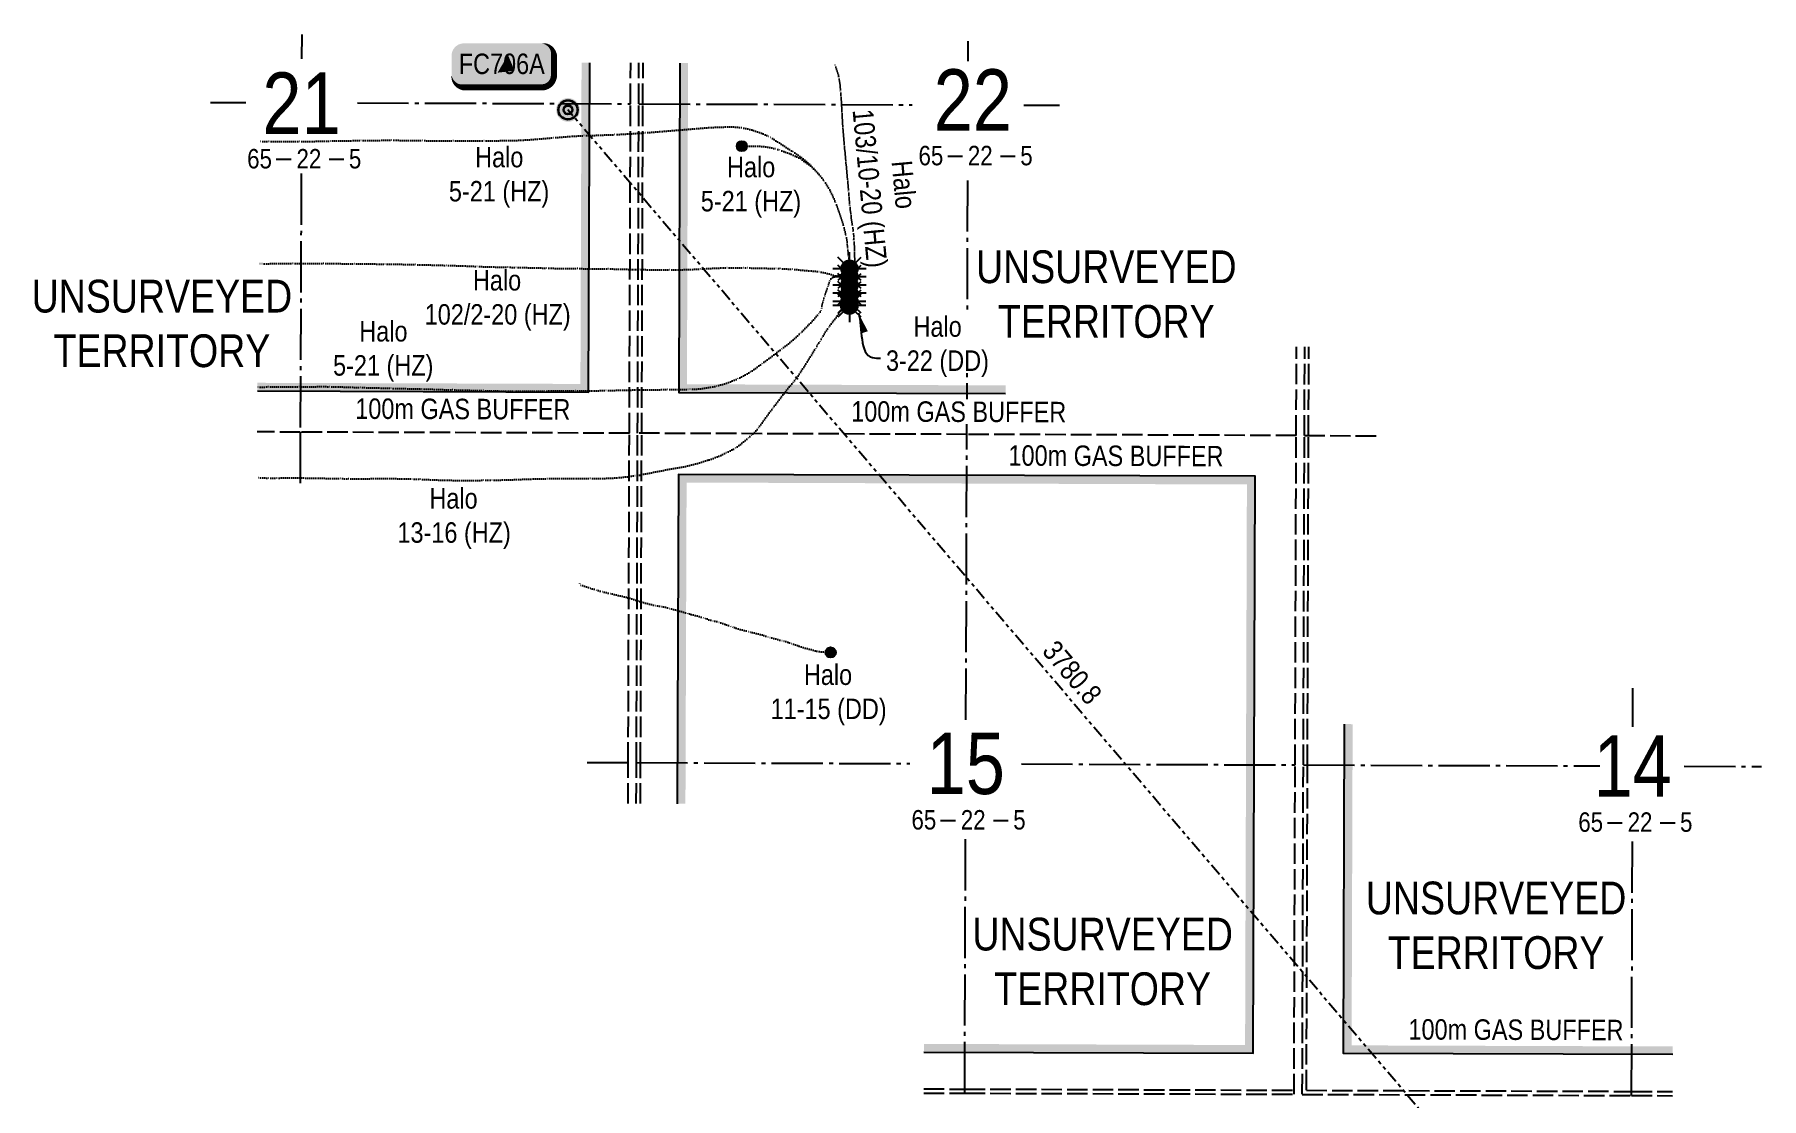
# Model space of a CAD drawing. Extents: x 481150 to 519818, y 6045091 to 6055068.
# Drawn here: x 495646 to 499862, y 6052284 to 6054882 of the extents above; entities that cross this region are included whole.
import ezdxf
from ezdxf.enums import TextEntityAlignment as Align

# ---------------------------------------------------------------- set-up
doc = ezdxf.new("R2010")
doc.units = 0
doc.header["$LTSCALE"] = 5
for name, pattern in [('foc-DOT', [1, 0.2, -0.8]), ('foc-DRILLPATH', [14.75, 6, -1.75, 1.75, -1.75, 1.75, -1.75]), ('foc-QUARTERLINE', [33, 25, -3, 2, -3]), ('foc-UNSURVEYED', [12.5, 10, -2.5])]:
    doc.linetypes.add(name, pattern=pattern)
for name, color, linetype in [('10', 1, 'Continuous'), ('9', 3, 'Continuous'), ('ABADATA-DRILL', 8, 'foc-DOT'), ('ABADATA-DRILL-T', 8, 'Continuous'), ('AS-DRILL-T', 8, 'Continuous'), ('AS-TARGET-GAS', 182, 'Continuous'), ('AS-TARGET-GAS-H', 181, 'Continuous'), ('C-WS-S', 8, 'Continuous'), ('DRILL-T', 8, 'Continuous'), ('L-BD', 7, 'Continuous'), ('L-MON', 1, 'Continuous'), ('L-QSEC', 8, 'foc-QUARTERLINE'), ('L-SECLBL', 7, 'Continuous'), ('L-UNS-T', 3, 'Continuous'), ('L-USEC', 7, 'foc-UNSURVEYED'), ('P-PDRILLPATH', 12, 'foc-DRILLPATH')]:
    doc.layers.add(name, color=color, linetype=linetype)
doc.styles.add('80', font='ARIALN.TTF', dxfattribs={"height": 10})
doc.styles.add('80CG', font='ARIALN.TTF', dxfattribs={"height": 10})
doc.styles.add('80L', font='ARIALN.TTF', dxfattribs={"height": 10})
doc.styles.add('SIMPLEX', font='ARIALN.TTF')
doc.dimstyles.new('Compass 5 000', dxfattribs={"dimscale": 5, "dimtxt": 9, "dimasz": 2, "dimexe": 0.2, "dimexo": 0.0625, "dimgap": 0.5, "dimtad": 0, "dimtih": 1, "dimtoh": 1, "dimzin": 0, "dimdsep": 46, "dimtxsty": '80CG', "dimcen": 0.1, "dimse1": 1, "dimse2": 1, "dimclrd": 256, "dimclrt": 256, "dimaunit": 1, "dimadec": 4, "dimazin": 0, "dimtfac": 0.06, "dimtofl": 0, "dimtmove": 0, "dimatfit": 1, "dimfxl": 0.2, "dimtolj": 1, "dimtzin": 0, "dimlwd": -1, "dimarcsym": 0})

# ---------------------------------------------------------------- blocks, each defined once
blk = doc.blocks.new('L-SECLBL')
at = {"layer": '9', "color": 7}
for p, q in [((-5.08, -27.83), (-12.29, -27.83)), ((20.7, -27.83), (13.5, -27.83))]:
    blk.add_line(p, q, dxfattribs=at)
at = {"layer": '10', "color": 2, "style": 'SIMPLEX'}
blk.add_attdef('SEC', text='', height=30, dxfattribs=at).set_placement((0, 0), align=Align.MIDDLE)
at = {"layer": '10', "color": 5, "style": '80L'}
blk.add_attdef('TWP', text='', height=9.5, dxfattribs=at).set_placement((-14.43, -27.37), align=Align.MIDDLE_RIGHT)
blk.add_attdef('RGE', text='', height=9.5, dxfattribs=at).set_placement((3.62, -27.37), align=Align.MIDDLE_CENTER)
blk.add_attdef('MER', text='', height=9.5, dxfattribs=at).set_placement((23.17, -27.37), align=Align.MIDDLE_LEFT)
blk = doc.blocks.new('BH-Existing')
at = {"layer": 'AS-DRILL-T'}
h = blk.add_hatch(color=256, dxfattribs=at)
h.dxf.hatch_style = 1
edge = h.paths.add_edge_path()
edge.add_arc((0, 0), 0.5, 0, 360)
blk.add_circle((0, 0), 0.5, dxfattribs=at)
blk = doc.blocks.new('GAS')
h = blk.add_hatch(color=255)
h.dxf.hatch_style = 1
edge = h.paths.add_edge_path()
edge.add_arc((0, 0), 0.9, 0, 360)
for p, q in [((-0.81, 0), (-1.62, 0)), ((-0.57, 0.57), (-1.14, 1.14)), ((0, 0.81), (0, 1.62)), ((0.57, 0.57), (1.14, 1.14)), ((1.62, 0), (0.81, 0)), ((-0.57, -0.57), (-1.14, -1.14)), ((0, -0.81), (0, -1.62)), ((1.14, -1.14), (0.57, -0.57))]:
    blk.add_line(p, q)
blk.add_circle((0, 0), 0.8)
blk = doc.blocks.new('*U374')
h = blk.add_hatch(color=254)
edge = h.paths.add_edge_path()
edge.add_line((-19, -11.5), (19, -11.5))
edge.add_arc((19, -5.5), 6, 270, 360)
edge.add_line((25, -5.5), (25, 4))
edge.add_arc((19, 4), 6, 0, 90)
edge.add_line((19, 10), (-19, 10))
edge.add_arc((-19, 4), 6, 90, 180)
edge.add_line((-25, 4), (-25, -5.5))
edge.add_arc((-19, -5.5), 6, 180, 270)
at = {"color": 1, "flags": 128}
blk.add_lwpolyline([(-19, -11.5, 3, 3, 0), (19, -11.5, 3, 3, 0.414214), (25, -5.5, 3, 3, 0), (25, 4, 3, 0, 0.414214), (19, 10, 0, 0, 0), (-19, 10, 0, 0, 0.414214), (-25, 4, 0, 0, 0), (-25, -5.5, 0, 3, 0.414214)], format="xyseb", close=True, dxfattribs=at)
blk.add_lwpolyline([(5.78, -3.39, 0, 10, 0), (0, 0, 5, 5, 0)], format="xyseb", dxfattribs=at)
at = {"color": 1, "style": '80'}
blk.add_attdef('ENTER_TEXT_001', (-35.99, -5), '', height=10, dxfattribs=at)
blk = doc.blocks.new('plbh')
at = {"layer": 'L-MON'}
h = blk.add_hatch(color=255, dxfattribs=at)
h.dxf.hatch_style = 1
edge = h.paths.add_edge_path()
edge.add_arc((0, 0), 1.16, 0, 360)
h = blk.add_hatch(color=256, dxfattribs=at)
h.dxf.hatch_style = 1
h.paths.add_polyline_path([(-0.96, 0, 1), (0.96, 0, 1)])
h.paths.add_polyline_path([(0.91, 0, -1), (-0.91, 0, -1)], flags=16)
h.paths.add_polyline_path([(0.45, 0, -1), (-0.45, 0, -1)], flags=0)
h = blk.add_hatch(color=256, dxfattribs=at)
h.dxf.hatch_style = 1
h.paths.add_polyline_path([(-0.45, 0, 1), (0.45, 0, 1)])
h.paths.add_polyline_path([(0.4, 0, -1), (-0.4, 0, -1)], flags=16)
at = {"layer": 'L-MON', "color": 240}
for radius in [0.96, 0.91, 0.45, 0.4]:
    blk.add_circle((0, 0), radius, dxfattribs=at)

msp = doc.modelspace()

# ---------------------------------------------------------------- linework, layer by layer
at = {"layer": 'ABADATA-DRILL', "flags": 128}
for points in [[(497634.424, 6054310.908), (497634.424, 6054310.908), (497634.494, 6054310.738), (497634.563, 6054310.528), (497634.612, 6054310.288), (497634.631, 6054310.108), (497634.671, 6054309.908), (497634.71, 6054309.668), (497634.779, 6054309.467), (497634.919, 6054309.377), (497635.079, 6054309.436), (497635.3, 6054309.596), (497635.58, 6054309.754), (497635.861, 6054309.924), (497636.102, 6054310.143), (497636.263, 6054310.402), (497636.283, 6054310.652), (497636.244, 6054310.862), (497636.205, 6054311.072), (497636.166, 6054311.302), (497636.137, 6054311.603), (497636.168, 6054311.952), (497636.159, 6054312.252), (497636.09, 6054312.453), (497636, 6054312.593), (497635.97, 6054312.723), (497635.951, 6054312.863), (497635.912, 6054313.013), (497635.892, 6054313.173), (497635.903, 6054313.313), (497635.934, 6054313.603), (497635.924, 6054313.733), (497635.904, 6054313.783), (497635.944, 6054313.853), (497635.954, 6054313.853), (497636.434, 6054313.711), (497637.623, 6054313.307), (497637.643, 6054313.307), (497638.052, 6054313.166), (497639.431, 6054312.771), (497641.409, 6054312.284), (497643.258, 6054311.948), (497643.258, 6054311.948), (497644.797, 6054311.822), (497645.938, 6054311.848), (497646.788, 6054311.865), (497647.417, 6054311.753), (497647.957, 6054311.581), (497648.376, 6054311.46), (497648.616, 6054311.419), (497648.786, 6054311.379), (497648.956, 6054311.338), (497649.106, 6054311.327), (497649.226, 6054311.287), (497649.316, 6054311.277), (497649.386, 6054311.316), (497649.426, 6054311.386), (497649.396, 6054311.446), (497649.356, 6054311.497), (497649.317, 6054311.557), (497649.277, 6054311.597), (497649.267, 6054311.637), (497649.257, 6054311.697), (497649.267, 6054311.767), (497649.288, 6054311.857), (497649.318, 6054311.947), (497649.368, 6054312.037), (497649.438, 6054312.106), (497649.499, 6054312.186), (497649.549, 6054312.286), (497649.58, 6054312.406), (497649.62, 6054312.546), (497649.68, 6054312.645), (497649.741, 6054312.745), (497649.821, 6054312.875), (497649.972, 6054313.064), (497650.013, 6054313.304), (497649.913, 6054313.435), (497649.764, 6054313.595), (497649.604, 6054313.816), (497649.585, 6054313.846), (497649.456, 6054314.246), (497649.308, 6054314.997), (497649.172, 6054316.067), (497649.067, 6054317.458), (497648.973, 6054319.208), (497648.9, 6054321.288), (497648.819, 6054323.659), (497648.708, 6054326.309), (497648.538, 6054329.339), (497648.33, 6054332.67), (497648.172, 6054336.201), (497648.065, 6054339.991), (497647.979, 6054344.052), (497647.895, 6054348.402), (497647.801, 6054353.032), (497647.718, 6054357.923), (497647.586, 6054363.063), (497647.325, 6054368.554), (497646.935, 6054374.505), (497646.477, 6054380.677), (497646.02, 6054387.339), (497645.463, 6054394.071), (497644.707, 6054400.883), (497643.712, 6054408.107), (497642.658, 6054415.541), (497641.565, 6054423.234), (497640.492, 6054431.088), (497639.42, 6054439.202), (497638.329, 6054447.586), (497637.289, 6054456.089), (497636.369, 6054464.833), (497636.292, 6054465.653), (497635.58, 6054473.645), (497634.851, 6054482.518), (497634.072, 6054491.491), (497633.253, 6054500.284), (497631.665, 6054518.07), (497630.066, 6054535.815), (497628.448, 6054553.441), (497626.798, 6054570.837), (497625.119, 6054588.313), (497623.56, 6054605.778), (497622.01, 6054623.064), (497620.43, 6054640.459), (497619.181, 6054657.874), (497618.211, 6054675.357), (497617.262, 6054692.721), (497616.212, 6054709.874), (497615.101, 6054727.088), (497613.871, 6054744.373), (497613.181, 6054752.965), (497612.361, 6054761.568), (497612.284, 6054762.278), (497611.221, 6054770.052), (497609.53, 6054778.598), (497607.32, 6054787.036), (497604.719, 6054795.405), (497601.867, 6054803.605), (497598.99, 6054810.964)], [(497634.28, 6054250.821), (497634.28, 6054250.821), (497634.089, 6054250.502), (497633.586, 6054249.834), (497633.094, 6054249.276), (497632.613, 6054248.797), (497632.061, 6054248.299), (497631.3, 6054247.932), (497629.969, 6054247.626), (497629.188, 6054247.449), (497628.519, 6054247.621), (497627.741, 6054248.254), (497625.767, 6054249.961), (497623.673, 6054251.838), (497622.179, 6054253.454), (497621.663, 6054254.525), (497622.115, 6054255.124), (497622.755, 6054255.292), (497623.536, 6054255.429), (497624.736, 6054255.625), (497625.967, 6054255.76), (497627.417, 6054255.715), (497629.017, 6054255.67), (497630.637, 6054255.644), (497632.366, 6054255.408), (497634.214, 6054254.982), (497635.703, 6054254.626), (497636.023, 6054254.555), (497637.652, 6054254.26), (497639.041, 6054254.125), (497640.291, 6054254.121), (497641.292, 6054254.197), (497641.302, 6054254.197), (497641.912, 6054254.305), (497642.342, 6054254.283), (497642.841, 6054254.022), (497643.35, 6054253.66), (497643.848, 6054253.238), (497644.596, 6054252.485), (497645.014, 6054252.024), (497645.293, 6054251.723), (497645.442, 6054251.583), (497645.972, 6054251.321), (497646.302, 6054251.45), (497646.372, 6054251.569), (497646.453, 6054251.759), (497646.674, 6054252.128), (497646.735, 6054252.188), (497646.985, 6054252.327), (497647.225, 6054252.236), (497647.235, 6054252.226), (497647.265, 6054252.226), (497647.197, 6054252.816), (497647.148, 6054253.037), (497647.079, 6054253.327), (497646.711, 6054254.058), (497646.442, 6054254.309), (497646.282, 6054254.41), (497645.883, 6054254.661), (497645.674, 6054254.792), (497645.444, 6054254.983), (497645.414, 6054255.023), (497645.365, 6054255.093), (497645.236, 6054255.363), (497645.078, 6054255.974), (497644.961, 6054256.844), (497644.895, 6054257.985), (497644.88, 6054259.375), (497644.905, 6054260.965), (497644.922, 6054262.804), (497644.949, 6054264.984), (497644.978, 6054267.494), (497644.977, 6054270.254), (497644.968, 6054273.204), (497644.969, 6054276.364), (497644.911, 6054279.815), (497644.855, 6054281.135), (497644.654, 6054283.676), (497644.139, 6054287.977), (497643.365, 6054292.61), (497642.352, 6054297.394), (497641.219, 6054302.278), (497640.066, 6054307.292), (497638.914, 6054312.466), (497637.763, 6054317.77), (497636.572, 6054323.194), (497636.522, 6054323.424), (497635.321, 6054328.898), (497634.132, 6054334.912), (497633.134, 6054341.206), (497633.066, 6054341.706), (497632.366, 6054347.599), (497631.815, 6054353.021), (497631.719, 6054354.081), (497631.102, 6054360.833), (497630.447, 6054367.936), (497629.633, 6054375.378), (497628.5, 6054383.082), (497626.967, 6054390.988), (497625.135, 6054399.034), (497623.134, 6054407.171), (497620.942, 6054415.329), (497618.56, 6054423.437), (497616.523, 6054429.944), (497616.018, 6054431.556), (497613.366, 6054439.665), (497610.604, 6054447.705), (497607.682, 6054455.715), (497604.64, 6054463.706), (497601.498, 6054471.627), (497598.245, 6054479.548), (497594.912, 6054487.4), (497592.104, 6054493.51), (497591.289, 6054495.153), (497587.306, 6054502.717), (497585.666, 6054505.622), (497582.972, 6054510.242), (497578.358, 6054517.698), (497573.453, 6054525.045), (497568.218, 6054532.143), (497564.046, 6054537.308), (497557.811, 6054544.44), (497551.843, 6054550.84), (497548.973, 6054553.85), (497545.775, 6054557.231), (497539.667, 6054563.593), (497533.279, 6054569.735), (497526.599, 6054575.478), (497519.657, 6054580.883), (497512.525, 6054585.987), (497505.102, 6054590.933), (497501.231, 6054593.407), (497497.539, 6054595.78), (497495.563, 6054597.047), (497489.916, 6054600.706), (497482.184, 6054605.733), (497478.721, 6054607.985), (497474.391, 6054610.8), (497466.589, 6054615.908), (497458.727, 6054621.035), (497450.804, 6054625.963), (497442.69, 6054630.611), (497438.428, 6054632.876), (497434.385, 6054634.91), (497425.869, 6054638.84), (497417.191, 6054642.39), (497408.382, 6054645.6), (497399.432, 6054648.422), (497390.37, 6054650.783), (497381.187, 6054652.725), (497371.932, 6054654.297), (497362.616, 6054655.47), (497353.249, 6054656.172), (497343.889, 6054656.425), (497334.509, 6054656.318), (497325.128, 6054656.03), (497315.757, 6054655.753), (497306.396, 6054655.426), (497287.682, 6054654.381), (497268.967, 6054652.926), (497250.272, 6054651.371), (497231.586, 6054649.856), (497212.901, 6054648.281), (497194.105, 6054646.636), (497175.389, 6054645.051), (497156.514, 6054643.477), (497137.579, 6054642.123), (497118.795, 6054640.888), (497099.93, 6054639.644), (497081.176, 6054638.529), (497062.263, 6054637.565), (497043.52, 6054636.83), (497024.798, 6054636.155), (497006.046, 6054635.591), (496987.314, 6054635.066), (496968.591, 6054634.181), (496949.857, 6054632.956), (496931.082, 6054631.522), (496912.406, 6054629.936), (496893.72, 6054628.252), (496874.974, 6054626.667), (496856.29, 6054625.272), (496837.485, 6054624.077), (496818.743, 6054623.352), (496800.002, 6054623.048), (496781.141, 6054622.783), (496762.36, 6054622.649), (496743.52, 6054622.634), (496724.76, 6054622.57), (496705.899, 6054622.405), (496687.029, 6054622.351), (496668.199, 6054622.436), (496649.239, 6054622.402), (496630.419, 6054622.488), (496611.65, 6054622.693), (496592.92, 6054622.878), (496574.191, 6054623.134), (496555.432, 6054623.449), (496536.693, 6054623.624), (496517.923, 6054623.679), (496499.153, 6054623.675), (496480.332, 6054623.54), (496461.662, 6054623.385), (496442.901, 6054623.2), (496424.14, 6054622.876), (496405.398, 6054622.481), (496386.627, 6054622.206), (496367.856, 6054621.972), (496349.095, 6054621.577), (496330.343, 6054621.132), (496311.583, 6054620.937), (496292.803, 6054620.953), (496274.102, 6054620.958), (496255.382, 6054620.953), (496236.622, 6054621.008), (496217.843, 6054621.024), (496199.052, 6054620.939), (496196.368, 6054620.941)], [(497634.28, 6054250.821), (497634.28, 6054250.821), (497634.089, 6054250.502), (497633.586, 6054249.834), (497633.094, 6054249.276), (497632.613, 6054248.797), (497632.061, 6054248.299), (497631.3, 6054247.932), (497629.969, 6054247.626), (497629.188, 6054247.449), (497628.519, 6054247.621), (497627.741, 6054248.254), (497625.767, 6054249.961), (497623.673, 6054251.838), (497622.179, 6054253.454), (497621.663, 6054254.525), (497622.115, 6054255.124), (497622.755, 6054255.292), (497623.536, 6054255.429), (497624.736, 6054255.625), (497625.967, 6054255.76), (497627.417, 6054255.715), (497629.017, 6054255.67), (497630.637, 6054255.644), (497632.366, 6054255.408), (497634.214, 6054254.982), (497635.703, 6054254.626), (497636.023, 6054254.555), (497637.652, 6054254.26), (497639.041, 6054254.125), (497640.291, 6054254.121), (497641.292, 6054254.197), (497641.302, 6054254.197), (497641.912, 6054254.305), (497642.342, 6054254.283), (497642.841, 6054254.022), (497643.35, 6054253.66), (497643.848, 6054253.238), (497644.596, 6054252.485), (497645.014, 6054252.024), (497645.293, 6054251.723), (497645.442, 6054251.583), (497645.972, 6054251.321), (497646.302, 6054251.45), (497646.372, 6054251.569), (497646.453, 6054251.759), (497646.674, 6054252.128), (497646.735, 6054252.188), (497646.985, 6054252.327), (497647.225, 6054252.236), (497647.235, 6054252.226), (497647.265, 6054252.226), (497647.197, 6054252.816), (497647.148, 6054253.037), (497647.079, 6054253.327), (497646.711, 6054254.058), (497646.442, 6054254.309), (497646.282, 6054254.41), (497645.883, 6054254.661), (497645.674, 6054254.792), (497645.444, 6054254.983), (497645.414, 6054255.023), (497645.365, 6054255.093), (497645.236, 6054255.363), (497645.078, 6054255.974), (497644.961, 6054256.844), (497644.895, 6054257.985), (497644.88, 6054259.375), (497644.905, 6054260.965), (497644.922, 6054262.804), (497644.949, 6054264.984), (497644.978, 6054267.494), (497644.977, 6054270.254), (497644.968, 6054273.204), (497644.969, 6054276.364), (497644.911, 6054279.815), (497644.855, 6054281.135), (497644.654, 6054283.676), (497644.139, 6054287.977), (497643.365, 6054292.61), (497642.352, 6054297.394), (497641.219, 6054302.278), (497640.066, 6054307.292), (497638.914, 6054312.466), (497637.763, 6054317.77), (497636.572, 6054323.194), (497636.522, 6054323.424), (497635.321, 6054328.898), (497634.132, 6054334.912), (497633.134, 6054341.206), (497633.066, 6054341.706), (497632.366, 6054347.599), (497631.815, 6054353.021), (497631.719, 6054354.081), (497631.102, 6054360.833), (497630.447, 6054367.936), (497629.633, 6054375.378), (497628.5, 6054383.082), (497626.967, 6054390.988), (497625.135, 6054399.034), (497623.134, 6054407.171), (497620.942, 6054415.329), (497618.56, 6054423.437), (497616.523, 6054429.944), (497616.018, 6054431.556), (497613.366, 6054439.665), (497610.604, 6054447.705), (497607.682, 6054455.715), (497604.64, 6054463.706), (497601.498, 6054471.627), (497598.245, 6054479.548), (497594.912, 6054487.4), (497592.104, 6054493.51), (497591.289, 6054495.153), (497587.306, 6054502.717), (497585.666, 6054505.622), (497582.972, 6054510.242), (497578.358, 6054517.698), (497573.453, 6054525.045), (497568.218, 6054532.143), (497564.046, 6054537.308), (497562.662, 6054538.943), (497561.616, 6054540.146), (497556.794, 6054545.443), (497550.646, 6054551.645), (497548.662, 6054553.531), (497544.197, 6054557.637), (497537.507, 6054563.41), (497530.526, 6054568.905), (497523.173, 6054574.02), (497515.45, 6054578.717), (497507.405, 6054583.025), (497499.119, 6054587.034), (497490.671, 6054590.704), (497482.043, 6054594.064), (497477.649, 6054595.669), (497473.294, 6054597.184), (497464.434, 6054600.045), (497455.463, 6054602.636), (497446.381, 6054604.908), (497437.207, 6054606.77), (497427.922, 6054608.182), (497418.605, 6054609.125), (497409.237, 6054609.597), (497399.857, 6054609.67), (497394.837, 6054609.607), (497372.846, 6054609.304)], [(497634.35, 6054270.962), (497634.35, 6054270.962), (497634.43, 6054270.931), (497634.5, 6054270.901), (497634.51, 6054270.981), (497634.541, 6054271.291), (497634.623, 6054271.761), (497634.864, 6054272.25), (497635.276, 6054272.618), (497635.576, 6054272.677), (497635.696, 6054272.617), (497635.856, 6054272.656), (497636.156, 6054272.725), (497636.356, 6054272.785), (497636.577, 6054272.884), (497637.088, 6054273.162), (497637.229, 6054273.462), (497636.889, 6054273.733), (497636.53, 6054273.924), (497636.45, 6054273.964), (497636.072, 6054274.326), (497635.682, 6054274.387), (497635.562, 6054274.317), (497634.99, 6054273.899), (497634.679, 6054273.591), (497634.589, 6054273.481), (497634.508, 6054273.381), (497634.408, 6054273.262), (497634.408, 6054273.262), (497634.378, 6054273.202), (497634.367, 6054273.152), (497634.367, 6054273.072), (497634.417, 6054273.031), (497634.517, 6054273.031), (497634.577, 6054273.071), (497634.627, 6054273.121), (497634.728, 6054273.28), (497634.738, 6054273.31), (497634.699, 6054273.55), (497634.669, 6054273.591), (497634.53, 6054273.831), (497634.301, 6054274.062), (497634.011, 6054274.243), (497633.941, 6054274.273), (497633.852, 6054274.323), (497633.833, 6054274.633), (497633.863, 6054274.693), (497634.014, 6054274.993), (497634.185, 6054275.282), (497634.296, 6054275.612), (497634.167, 6054275.812), (497634.127, 6054275.833), (497633.628, 6054276.114), (497633.518, 6054276.165), (497633.378, 6054276.235), (497633.268, 6054276.295), (497633.119, 6054276.376), (497633.089, 6054276.386), (497632.859, 6054276.527), (497632.47, 6054276.768), (497631.941, 6054277.13), (497631.293, 6054277.632), (497630.535, 6054278.315), (497629.628, 6054279.138), (497628.561, 6054279.972), (497627.314, 6054280.856), (497625.858, 6054281.801), (497625.039, 6054282.314), (497624.171, 6054282.847), (497622.245, 6054284.004), (497620.079, 6054285.211), (497617.693, 6054286.37), (497615.097, 6054287.499), (497612.261, 6054288.669), (497609.166, 6054289.879), (497605.78, 6054291.151), (497604.542, 6054291.606), (497602.075, 6054292.484), (497598.019, 6054293.838), (497593.654, 6054295.223), (497589.009, 6054296.6), (497586.341, 6054297.339), (497584.103, 6054297.927), (497578.878, 6054299.195), (497573.302, 6054300.394), (497567.446, 6054301.505), (497561.39, 6054302.536), (497555.143, 6054303.438), (497548.675, 6054304.21), (497542.897, 6054304.78), (497541.928, 6054304.864), (497534.9, 6054305.468), (497527.602, 6054306.074), (497520.114, 6054306.71), (497512.456, 6054307.366), (497505.248, 6054307.971), (497504.648, 6054308.024), (497496.731, 6054308.661), (497492.992, 6054308.934), (497488.703, 6054309.219), (497480.644, 6054309.687), (497472.545, 6054310.055), (497466.196, 6054310.277), (497464.306, 6054310.344), (497456.037, 6054310.563), (497447.708, 6054310.762), (497439.279, 6054310.971), (497430.719, 6054311.161), (497422.06, 6054311.341), (497413.25, 6054311.492), (497404.301, 6054311.663), (497400.241, 6054311.747), (497395.202, 6054311.855), (497385.932, 6054312.007), (497376.612, 6054312.099), (497367.272, 6054312.142), (497357.902, 6054312.144), (497344.552, 6054312.111), (497336.052, 6054312.09), (497335.712, 6054312.082), (497327.442, 6054312.14), (497308.711, 6054311.666), (497289.976, 6054310.471), (497271.223, 6054309.426), (497252.51, 6054308.591), (497233.818, 6054307.976), (497215.036, 6054307.552), (497196.255, 6054307.277), (497177.505, 6054307.172), (497158.715, 6054307.328), (497139.997, 6054307.783), (497121.238, 6054308.188), (497102.479, 6054308.533), (497083.73, 6054308.899), (497064.972, 6054309.314), (497046.213, 6054309.679), (497027.444, 6054309.954), (497008.694, 6054310.13), (496989.934, 6054310.205), (496971.185, 6054310.4), (496952.426, 6054310.696), (496933.687, 6054310.881), (496914.907, 6054311.096), (496896.169, 6054311.571), (496877.411, 6054312.087), (496858.642, 6054312.512), (496839.893, 6054312.857), (496821.084, 6054313.243), (496802.046, 6054313.709), (496783.307, 6054314.084), (496764.518, 6054314.4), (496745.74, 6054314.925), (496726.983, 6054315.69), (496708.215, 6054316.446), (496689.467, 6054317.121), (496670.719, 6054317.726), (496651.971, 6054318.291), (496633.243, 6054318.747), (496614.444, 6054319.212), (496595.696, 6054319.687), (496576.938, 6054320.152), (496558.189, 6054320.588), (496539.44, 6054320.923), (496520.681, 6054321.198), (496501.922, 6054321.383), (496483.172, 6054321.599), (496464.423, 6054321.814), (496445.673, 6054321.969), (496426.914, 6054322.135), (496408.165, 6054322.34), (496389.405, 6054322.555), (496370.646, 6054322.74), (496351.906, 6054322.846), (496333.176, 6054322.881), (496314.436, 6054322.916), (496295.706, 6054322.991), (496276.957, 6054323.067), (496257.896, 6054323.053), (496239.186, 6054322.848), (496220.444, 6054322.493), (496201.703, 6054322.108), (496193.414, 6054321.912)], [(497634.419, 6054290.879), (497634.419, 6054290.879), (497634.44, 6054290.979), (497634.5, 6054291.069), (497634.57, 6054291.119), (497634.61, 6054291.189), (497634.651, 6054291.279), (497634.721, 6054291.398), (497634.781, 6054291.538), (497634.822, 6054291.698), (497634.893, 6054291.868), (497634.953, 6054292.037), (497635.014, 6054292.187), (497635.064, 6054292.337), (497635.155, 6054292.487), (497635.265, 6054292.656), (497635.396, 6054292.806), (497635.566, 6054292.955), (497635.767, 6054293.085), (497635.877, 6054293.144), (497635.867, 6054293.124), (497635.837, 6054293.064), (497635.827, 6054293.034), (497635.817, 6054293.045), (497635.817, 6054293.084), (497635.837, 6054293.144), (497635.867, 6054293.224), (497635.908, 6054293.314), (497635.988, 6054293.434), (497636.068, 6054293.534), (497636.119, 6054293.643), (497636.169, 6054293.733), (497636.27, 6054293.913), (497636.27, 6054293.923), (497636.28, 6054294.053), (497636.311, 6054294.213), (497636.341, 6054294.353), (497636.342, 6054294.483), (497636.372, 6054294.613), (497636.403, 6054294.732), (497636.443, 6054294.862), (497636.513, 6054295.002), (497636.574, 6054295.152), (497636.595, 6054295.342), (497636.476, 6054295.592), (497636.466, 6054295.602), (497635.997, 6054295.934), (497635.098, 6054296.367), (497633.81, 6054296.842), (497632.151, 6054297.267), (497630.112, 6054297.584), (497627.683, 6054297.623), (497624.892, 6054297.463), (497621.801, 6054297.163), (497621.341, 6054297.095), (497618.749, 6054296.584), (497615.826, 6054295.864), (497612.934, 6054295.154), (497609.961, 6054294.405), (497606.768, 6054293.466), (497603.424, 6054292.357), (497600.22, 6054291.248), (497597.196, 6054290.029), (497594.271, 6054288.559), (497594.251, 6054288.549), (497591.494, 6054286.569), (497589.115, 6054283.987), (497587.365, 6054281.013), (497586.154, 6054277.877), (497585.293, 6054274.85), (497584.563, 6054271.963), (497583.754, 6054269.166), (497582.894, 6054266.419), (497582.004, 6054263.622), (497580.984, 6054260.735), (497579.844, 6054257.679), (497578.722, 6054254.493), (497577.702, 6054251.397), (497576.741, 6054248.42), (497575.761, 6054245.423), (497574.7, 6054242.387), (497573.62, 6054239.371), (497572.589, 6054236.384), (497571.659, 6054233.418), (497570.789, 6054230.421), (497569.938, 6054227.233), (497569.167, 6054224.046), (497568.446, 6054220.939), (497567.755, 6054217.741), (497567.164, 6054214.633), (497566.929, 6054213.184), (497566.674, 6054211.755), (497566.289, 6054210.266), (497566.278, 6054210.216), (497565.683, 6054208.668), (497564.817, 6054206.931), (497563.7, 6054205.025), (497562.313, 6054202.95), (497560.675, 6054200.696), (497558.797, 6054198.292), (497556.688, 6054195.789), (497554.379, 6054193.177), (497551.92, 6054190.416), (497549.33, 6054187.525), (497546.519, 6054184.445), (497543.437, 6054181.125), (497540.055, 6054177.597), (497536.382, 6054173.86), (497532.518, 6054169.923), (497528.584, 6054165.837), (497524.489, 6054161.571), (497520.174, 6054157.176), (497515.578, 6054152.722), (497510.642, 6054148.129), (497505.466, 6054143.467), (497500.09, 6054138.676), (497494.553, 6054133.795), (497488.776, 6054128.895), (497482.678, 6054123.967), (497476.331, 6054119.059), (497469.804, 6054114.121), (497463.197, 6054109.114), (497456.469, 6054104.058), (497449.631, 6054098.951), (497442.694, 6054093.856), (497435.706, 6054088.74), (497428.748, 6054083.554), (497421.799, 6054078.308), (497414.851, 6054073.062), (497407.823, 6054067.887), (497401.257, 6054063.22), (497400.726, 6054062.862), (497393.459, 6054058.077), (497385.963, 6054053.583), (497378.279, 6054049.32), (497370.375, 6054045.297), (497362.311, 6054041.515), (497354.129, 6054037.974), (497345.818, 6054034.652), (497337.317, 6054031.562), (497328.687, 6054028.682), (497319.908, 6054026.033), (497310.979, 6054023.674), (497301.972, 6054021.665), (497292.856, 6054019.967), (497283.681, 6054018.519), (497274.467, 6054017.331), (497265.134, 6054016.473), (497255.772, 6054015.936), (497246.371, 6054015.669), (497241.871, 6054015.594), (497222.88, 6054015.32), (497210.619, 6054015.203), (497191.859, 6054015.008), (497173.108, 6054014.803), (497154.367, 6054014.629), (497135.596, 6054014.404), (497116.856, 6054014.219), (497098.095, 6054013.955), (497079.343, 6054013.55), (497060.592, 6054013.095), (497041.85, 6054012.65), (497023.089, 6054012.356), (497004.338, 6054012.201), (496985.548, 6054012.126), (496966.798, 6054012.092), (496948.038, 6054012.037), (496929.277, 6054011.922), (496910.496, 6054011.697), (496891.775, 6054011.503), (496873.015, 6054011.388), (496854.255, 6054011.333), (496835.514, 6054011.228), (496816.794, 6054011.164), (496798.014, 6054011.269), (496779.285, 6054011.604), (496760.487, 6054012.02), (496741.698, 6054012.455), (496722.98, 6054012.94), (496704.261, 6054013.365), (496685.493, 6054013.781), (496666.724, 6054014.196), (496648.006, 6054014.731), (496629.218, 6054015.306), (496610.44, 6054015.882), (496591.662, 6054016.457), (496572.863, 6054016.903), (496554.124, 6054017.288), (496535.336, 6054017.713), (496516.587, 6054018.158), (496497.849, 6054018.654), (496479.12, 6054019.139), (496460.392, 6054019.604), (496441.624, 6054020.059), (496422.795, 6054020.575), (496404.077, 6054021.18), (496385.589, 6054021.714), (496366.77, 6054022.13), (496347.991, 6054022.255), (496329.18, 6054022.131), (496310.58, 6054021.945), (496291.969, 6054021.76), (496273.128, 6054021.636), (496254.508, 6054021.581), (496235.798, 6054021.486), (496216.977, 6054021.361), (496198.037, 6054021.327), (496190.445, 6054021.309)], [(497634.046, 6054220.778), (497634.046, 6054220.778), (497634.046, 6054220.778), (497634.116, 6054220.758), (497634.236, 6054220.608), (497634.314, 6054220.237), (497634.472, 6054219.687), (497634.76, 6054218.906), (497634.977, 6054218.055), (497635.002, 6054216.665), (497634.959, 6054215.775), (497635.026, 6054215.035), (497634.905, 6054214.585), (497634.574, 6054214.367), (497634.253, 6054214.198), (497633.843, 6054214.149), (497633.323, 6054214.181), (497632.904, 6054214.262), (497632.684, 6054214.313), (497632.544, 6054214.344), (497631.915, 6054214.526), (497631.236, 6054214.828), (497630.617, 6054215.15), (497629.918, 6054215.423), (497629.078, 6054215.646), (497628.299, 6054215.868), (497627.089, 6054215.893), (497626.048, 6054215.656), (497624.657, 6054215.121), (497622.823, 6054214.177), (497620.488, 6054212.776), (497617.912, 6054211.005), (497615.304, 6054208.764), (497612.795, 6054205.932), (497610.343, 6054202.501), (497607.769, 6054198.57), (497604.894, 6054194.27), (497601.588, 6054189.741), (497598.082, 6054185.013), (497594.113, 6054179.647), (497589.432, 6054173.563), (497584.298, 6054166.781), (497579.132, 6054159.219), (497574.073, 6054150.857), (497568.702, 6054142.045), (497563.112, 6054133.305), (497557.822, 6054124.793), (497552.491, 6054115.852), (497546.859, 6054106.461), (497540.855, 6054096.742), (497534.771, 6054086.983), (497528.677, 6054077.244), (497522.503, 6054067.596), (497516.31, 6054058.007), (497510.289, 6054048.978), (497504.26, 6054040.829), (497497.652, 6054032.722), (497490.552, 6054024.147), (497483.371, 6054015.282), (497476.179, 6054006.117), (497469.098, 6053997.091), (497462.257, 6053988.195), (497455.496, 6053979.258), (497448.534, 6053970.093), (497441.923, 6053961.196), (497435.623, 6053952.548), (497429.514, 6053944.149), (497423.766, 6053936.239), (497418.33, 6053928.688), (497413.155, 6053921.595), (497407.963, 6053915.004), (497402.211, 6053908.864), (497395.69, 6053902.906), (497388.609, 6053896.891), (497381.349, 6053890.946), (497373.758, 6053884.843), (497365.445, 6053878.291), (497356.293, 6053871.903), (497345.983, 6053866.229), (497334.594, 6053860.699), (497322.704, 6053855.07), (497310.155, 6053849.764), (497296.769, 6053845), (497282.663, 6053840.359), (497267.867, 6053835.791), (497252.302, 6053831.505), (497236.128, 6053827.591), (497219.387, 6053824.28), (497202.226, 6053821.329), (497184.846, 6053818.45), (497167.355, 6053815.231), (497149.482, 6053811.533), (497131.209, 6053807.906), (497112.578, 6053804.771), (497093.629, 6053802.187), (497074.542, 6053800.243), (497055.568, 6053798.999), (497036.355, 6053798.256), (497023.564, 6053797.911), (497002.603, 6053797.714), (496993.824, 6053797.794), (496974.644, 6053797.981), (496955.294, 6053798.028), (496936.214, 6053797.915), (496916.803, 6053797.692), (496897.512, 6053797.48), (496878.161, 6053797.167), (496858.769, 6053796.664), (496839.507, 6053795.981), (496820.134, 6053795.269), (496800.812, 6053794.686), (496781.48, 6053794.233), (496762.289, 6053793.8), (496742.948, 6053793.517), (496723.627, 6053793.375), (496704.287, 6053793.222), (496684.877, 6053793.259), (496665.487, 6053793.477), (496646.009, 6053793.835), (496626.541, 6053794.502), (496607.063, 6053795.26), (496587.596, 6053795.958), (496568.118, 6053796.606), (496548.67, 6053797.174), (496529.191, 6053797.551), (496509.721, 6053797.679), (496490.231, 6053797.667), (496470.731, 6053797.565), (496451.231, 6053797.473), (496431.69, 6053797.381), (496412.32, 6053797.378), (496392.871, 6053797.696), (496373.512, 6053798.083), (496354.053, 6053798.391), (496334.635, 6053798.748), (496315.146, 6053799.056), (496295.736, 6053799.234), (496276.256, 6053799.312), (496256.756, 6053799.26), (496237.255, 6053799.087), (496217.755, 6053799.105), (496198.296, 6053799.333), (496188.252, 6053799.399)], [(496976.684, 6053541.454), (496976.905, 6053538.883), (496976.925, 6053538.733), (496977.054, 6053538.592), (496977.383, 6053538.411), (496978.782, 6053537.876), (496980.929, 6053537.238), (496983.557, 6053536.509), (496986.443, 6053535.578), (496989.509, 6053534.477), (496992.965, 6053533.355), (496996.921, 6053532.19), (497001.366, 6053530.894), (497003.674, 6053530.176), (497006.091, 6053529.407), (497008.648, 6053528.588), (497011.425, 6053527.678), (497014.421, 6053526.647), (497017.687, 6053525.565), (497024.84, 6053523.639), (497032.423, 6053521.782), (497044.063, 6053518.86), (497051.846, 6053516.921), (497059.539, 6053515.133), (497067.473, 6053513.355), (497075.397, 6053511.576), (497083.45, 6053509.817), (497091.424, 6053507.918), (497099.205, 6053505.65), (497107.006, 6053503.091), (497115.027, 6053500.492), (497123.028, 6053498.003), (497130.979, 6053495.594), (497138.871, 6053493.346), (497146.873, 6053491.257), (497154.787, 6053489.368), (497162.421, 6053487.77), (497166.178, 6053487.017), (497169.786, 6053486.364), (497173.394, 6053485.82), (497177.182, 6053485.257), (497181.099, 6053484.602), (497185.107, 6053483.818), (497189.173, 6053482.823), (497197.365, 6053480.624), (497205.357, 6053478.485), (497209.344, 6053477.41), (497213.26, 6053476.356), (497217.216, 6053475.202), (497225.017, 6053472.933), (497232.77, 6053470.805), (497240.422, 6053468.757), (497244.219, 6053467.724), (497248.005, 6053466.67), (497251.931, 6053465.556), (497255.857, 6053464.441), (497263.759, 6053462.323), (497267.675, 6053461.259), (497271.501, 6053460.185), (497275.428, 6053459.11), (497279.253, 6053457.957), (497283.518, 6053456.471), (497286.684, 6053455.3), (497290.459, 6053453.896), (497294.314, 6053452.552), (497298.459, 6053451.347), (497302.546, 6053450.352), (497306.373, 6053449.568), (497309.93, 6053448.855), (497313.538, 6053448.042), (497317.254, 6053447.109), (497321.06, 6053445.995), (497324.985, 6053444.701), (497328.89, 6053443.297), (497332.855, 6053441.752), (497337.039, 6053440.057), (497341.243, 6053438.422), (497345.537, 6053436.866), (497349.782, 6053435.461), (497353.987, 6053434.155), (497358.273, 6053432.83), (497362.627, 6053431.414), (497366.982, 6053430.018), (497371.398, 6053428.722), (497375.733, 6053427.537), (497380.03, 6053426.481), (497384.376, 6053425.435), (497388.732, 6053424.319), (497393.197, 6053423.113), (497397.663, 6053421.937), (497402.119, 6053420.841), (497406.496, 6053419.875), (497410.792, 6053418.889), (497415.068, 6053417.794), (497419.444, 6053416.588), (497423.929, 6053415.302), (497428.454, 6053413.935), (497432.999, 6053412.519), (497437.335, 6053411.233), (497441.66, 6053409.997), (497445.906, 6053408.802), (497450.151, 6053407.607), (497458.683, 6053405.266), (497462.829, 6053404.201), (497466.876, 6053403.226), (497471.062, 6053402.181), (497475.238, 6053401.166), (497479.285, 6053400.141), (497483.35, 6053398.976), (497487.236, 6053397.752), (497491.101, 6053396.448), (497494.786, 6053395.125), (497498.372, 6053393.822), (497501.937, 6053392.529), (497505.692, 6053391.155), (497509.577, 6053389.781), (497517.587, 6053387.042), (497521.602, 6053385.657), (497555.488, 6053376.274), (497576.879, 6053373.687), (497587.628, 6053373.358), (497589.508, 6053373.381)]]:
    msp.add_lwpolyline(points, dxfattribs=at)
at = {"layer": 'AS-TARGET-GAS', "flags": 128}
for points in [[(496190.349, 6054011.6), (496998.662, 6054008.781), (497001.509, 6054813.037)], [(497221.534, 6054812.259), (497218.68, 6054008.017), (498016.683, 6054005.268)], [(497817.089, 6052397.447), (498621.118, 6052394.689), (498625.655, 6053803.258), (497217.971, 6053808.107), (497215.118, 6053003.856)], [(499644.999, 6052391.18), (498841.132, 6052393.935), (498843.724, 6053198.172)]]:
    msp.add_lwpolyline(points, dxfattribs=at)
at = {"layer": 'AS-TARGET-GAS-H', "const_width": 19.991, "flags": 128}
for points in [[(496190.384, 6054021.595), (496988.702, 6054018.812), (496991.514, 6054813.072)], [(497231.529, 6054812.224), (497228.711, 6054017.978), (498016.717, 6054015.264)], [(497817.123, 6052407.442), (498611.155, 6052404.719), (498615.627, 6053793.297), (497227.931, 6053798.077), (497225.113, 6053003.82)], [(499645.033, 6052401.176), (498851.16, 6052403.896), (498853.72, 6053198.14)]]:
    msp.add_lwpolyline(points, dxfattribs=at)
at = {"layer": 'L-QSEC'}
for p, q in [((496298.494, 6054881.941), (496298.273, 6054822.938)), ((497925.237, 6054817.271), (497925.402, 6054866.105)), ((496075.579, 6054716.293), (496161.625, 6054715.994)), ((496434.346, 6054715.046), (497101.116, 6054712.727)), ((497121.224, 6054712.656), (497788.228, 6054710.353)), ((498060.935, 6054709.411), (498147.776, 6054709.111)), ((496297.223, 6054542.419), (496294.861, 6053911.278)), ((497922.15, 6053905.634), (497924.287, 6054536.753)), ((496294.861, 6053911.278), (496294.347, 6053774.088)), ((497919.791, 6053208.768), (497922.15, 6053905.634)), ((499547.443, 6053191.248), (499547.731, 6053286.192)), ((496995.453, 6053104.575), (497095.408, 6053104.226)), ((497115.516, 6053104.154), (497782.522, 6053101.862)), ((498055.223, 6053100.926), (498723.339, 6053098.63)), ((498743.447, 6053098.561), (499467.391, 6053096.074)), ((499672.861, 6053095.368), (499861.613, 6053094.719)), ((497916.705, 6052297.147), (497918.842, 6052928.252)), ((499544.713, 6052291.568), (499546.604, 6052914.735))]:
    msp.add_line(p, q, dxfattribs=at)
at = {"layer": 'L-USEC'}
for p, q in [((497101.116, 6054712.727), (497101.471, 6054812.683)), ((497121.224, 6054712.656), (497121.579, 6054812.614)), ((497131.283, 6054712.62), (497131.637, 6054812.579)), ((497098.263, 6053908.478), (497101.116, 6054712.727)), ((497118.371, 6053908.407), (497121.224, 6054712.656)), ((497128.429, 6053908.371), (497131.283, 6054712.62)), ((498725.931, 6053902.869), (498726.63, 6054119.66)), ((498746.039, 6053902.8), (498746.738, 6054119.66)), ((498756.098, 6053902.765), (498756.797, 6054119.659)), ((496294.861, 6053911.278), (496189.361, 6053911.646)), ((497098.263, 6053908.478), (496294.861, 6053911.278)), ((497095.408, 6053104.226), (497098.263, 6053908.478)), ((497115.516, 6053104.155), (497118.371, 6053908.406)), ((497922.15, 6053905.634), (497118.371, 6053908.408)), ((497125.574, 6053104.119), (497128.429, 6053908.371)), ((498725.931, 6053902.869), (497922.15, 6053905.634)), ((498723.339, 6053098.63), (498725.931, 6053902.869)), ((498743.447, 6053098.565), (498746.039, 6053902.8)), ((498746.039, 6053902.8), (498929.074, 6053902.169)), ((498753.506, 6053098.533), (498756.098, 6053902.765)), ((497095.053, 6053004.268), (497095.408, 6053104.226)), ((497115.161, 6053004.199), (497115.516, 6053104.155)), ((497125.22, 6053004.164), (497125.574, 6053104.119)), ((498720.747, 6052294.391), (498723.339, 6053098.63)), ((498740.855, 6052294.322), (498743.447, 6053098.565)), ((498750.946, 6052304.347), (498753.506, 6053098.533)), ((497816.75, 6052297.49), (497916.705, 6052297.147)), ((497816.784, 6052307.549), (497916.74, 6052307.206)), ((497916.705, 6052297.147), (498720.751, 6052294.391)), ((497916.74, 6052307.206), (498720.786, 6052304.45)), ((498720.785, 6052304.45), (498720.783, 6052304.45)), ((498740.854, 6052294.215), (499544.712, 6052291.404)), ((498750.914, 6052294.179), (498750.914, 6052294.288)), ((498750.945, 6052304.238), (499544.743, 6052301.463)), ((499544.701, 6052291.404), (499644.651, 6052291.055)), ((499544.731, 6052301.463), (499644.679, 6052301.114))]:
    msp.add_line(p, q, dxfattribs=at)

# ---------------------------------------------------------------- block references
at = {"layer": 'AS-DRILL-T', "xscale": 24.98889499999998, "yscale": 24.98889499999998, "zscale": 24.98889499999998}
for p in [(497372.84, 6054609.26), (497589.523, 6053373.366)]:
    msp.add_blockref('BH-Existing', p, dxfattribs=at)
at = {"layer": 'C-WS-S', "xscale": 24.98889499999997, "yscale": 24.98889499999997, "zscale": 24.98889499999997}
for p in [(497635.552, 6054310.153), (497635.477, 6054270.206), (497635.547, 6054290.124), (497635.174, 6054220.023), (497635.208, 6054229.815), (497635.407, 6054250.066)]:
    msp.add_blockref('GAS', p, dxfattribs=at)
at = {"layer": 'L-BD', "linetype": 'Continuous'}
ref = msp.add_blockref('*U374', (496789.24, 6054810.43), dxfattribs=dict(at, xscale=4.997778999999992, yscale=4.997778999999992, zscale=4.997778999999992))
ref.add_attrib('ENTER_TEXT_001', 'FC706A', (496681.767, 6054785.424), dxfattribs={"layer": '0', "color": 1, "height": 49.9778, "style": '80'})
at = {"layer": 'L-MON', "xscale": 24.98889499999998, "yscale": 24.98889499999998, "zscale": 24.98889499999998}
msp.add_blockref('plbh', (496948.408, 6054697.926), dxfattribs=at)
at = {"layer": 'L-SECLBL', "xscale": 4.997778999999992, "yscale": 4.997778999999992, "zscale": 4.997778999999992}
for p, values in [((496297.871, 6054715.52), {'SEC': '21', 'TWP': '65', 'RGE': '22', 'MER': '5'}), ((497936.62, 6054723.189), {'SEC': '22', 'TWP': '65', 'RGE': '22', 'MER': '5'}), ((497919.428, 6053101.392), {'SEC': '15', 'TWP': '65', 'RGE': '22', 'MER': '5'}), ((499547.153, 6053095.8), {'SEC': '14', 'TWP': '65', 'RGE': '22', 'MER': '5'})]:
    msp.add_blockref('L-SECLBL', p, dxfattribs=at).add_auto_attribs(values)

# ---------------------------------------------------------------- texts
at = {"layer": 'ABADATA-DRILL-T', "insert": (497775.398, 6054712.801), "char_height": 49.97779, "attachment_point": 1, "rotation": 275.24721, "style": '80L'}
msp.add_mtext_dynamic_manual_height_columns('\\pi137.06;Halo\\P\\pi3.3181;103/10-20 (HZ)', width=385.21967, gutter_width=50, heights=[0], dxfattribs=at)
at = {"layer": 'ABADATA-DRILL-T', "char_height": 49.97779, "attachment_point": 1, "style": '80L'}
for s, width, insert in [('\\pi65.415;Halo\\P\\pi1.3919;5-21 (HZ)', 241.93409, (496656.367, 6054607.731)), ('\\pi65.415;Halo\\P\\pi1.3919;5-21 (HZ)', 241.93409, (497271.193, 6054583.466)), ('\\pi121.14;Halo\\P\\pi3.3181;102/2-20 (HZ)', 353.37843, (496595.305, 6054306.941)), ('\\pi65.415;Halo\\P\\pi1.3919;5-21 (HZ)', 241.93409, (496373.583, 6054182.407))]:
    msp.add_mtext_dynamic_manual_height_columns(s, width=width, gutter_width=50, heights=[0], dxfattribs=dict(at, insert=insert))
at = {"layer": 'AS-TARGET-GAS', "char_height": 49.97779, "attachment_point": 1, "rotation": 359.800544, "style": '80L'}
for insert in [(496429.302, 6053993.554), (498023.764, 6053879.195), (499000.079, 6052478.033)]:
    msp.add_mtext_dynamic_manual_height_columns('100m GAS BUFFER', width=524.65293, gutter_width=189.916, heights=[0], dxfattribs=dict(at, insert=insert))
at = {"layer": 'DRILL-T', "insert": (497439.779, 6053343.877), "char_height": 49.97779, "attachment_point": 1, "style": '80L'}
msp.add_mtext_dynamic_manual_height_columns('\\pi84.506;Halo\\P\\pi3.3181;11-15 (DD)', width=280.11631, gutter_width=49.978, heights=[0], dxfattribs=at)
at = {"layer": 'L-BD', "linetype": 'Continuous', "style": '80L'}
msp.add_text('3780.8', height=49.9778, rotation=310.4186, dxfattribs=at).set_placement((498179.395, 6053324.5), align=Align.MIDDLE)
at = {"layer": 'L-UNS-T', "color": 3, "char_height": 79.96446, "attachment_point": 5, "style": '80L'}
for insert in [(495957.188, 6054175.975), (499213.831, 6052706.484), (498253.48, 6052618.314)]:
    msp.add_mtext_dynamic_manual_height_columns('UNSURVEYED TERRITORY', width=126.41375, gutter_width=47.5, heights=[0], dxfattribs=dict(at, insert=insert))

# ---------------------------------------------------------------- next in the draw order: texts
at = {"layer": 'ABADATA-DRILL-T', "char_height": 49.97779, "attachment_point": 1, "style": '80L', "bg_fill": 3, "box_fill_scale": 1.1, "bg_fill_color": 256, "bg_fill_transparency": 0}
for s, width, insert in [('\\pi68.586;Halo\\P\\pi1.3919;3-22 (DD) ', 248.27507, (497723.23, 6054194.014)), ('\\pi81.336;Halo\\P\\pi3.3181;13-16 (HZ)', 273.77533, (496528.831, 6053774.364))]:
    msp.add_mtext_dynamic_manual_height_columns(s, width=width, gutter_width=50, heights=[0], dxfattribs=dict(at, insert=insert))
at = {"layer": 'AS-TARGET-GAS', "insert": (497639.829, 6053986.885), "char_height": 49.97779, "attachment_point": 1, "rotation": 359.800544, "style": '80L', "bg_fill": 3, "box_fill_scale": 1.1, "bg_fill_color": 256, "bg_fill_transparency": 0}
msp.add_mtext_dynamic_manual_height_columns('100m GAS BUFFER', width=524.65293, gutter_width=189.916, heights=[0], dxfattribs=at)

# ---------------------------------------------------------------- next in the draw order: linework, layer by layer
at = {"layer": 'P-PDRILLPATH', "flags": 128}
msp.add_lwpolyline([(499624.826, 6050511.837), (499398.484, 6051820.986), (496948.408, 6054697.926)], dxfattribs=at)

# ---------------------------------------------------------------- next in the draw order: texts
at = {"layer": 'L-UNS-T', "color": 3, "insert": (498262.37, 6054247.694), "char_height": 79.96446, "attachment_point": 5, "style": '80L'}
msp.add_mtext_dynamic_manual_height_columns('UNSURVEYED TERRITORY', width=126.41375, gutter_width=47.5, heights=[0], dxfattribs=at)

# ---------------------------------------------------------------- next in the draw order: leaders
at = {"layer": 'ABADATA-DRILL-T', "path_type": 1}
msp.add_leader([(497657.258, 6054202.488), (497691.973, 6054093.03), (497711.474, 6054091.531)], dimstyle='Compass 5 000', override={"dimasz": 10, "dimgap": 0.5, "dimtad": 0}, dxfattribs=at)

doc.saveas('drawing.dxf')
